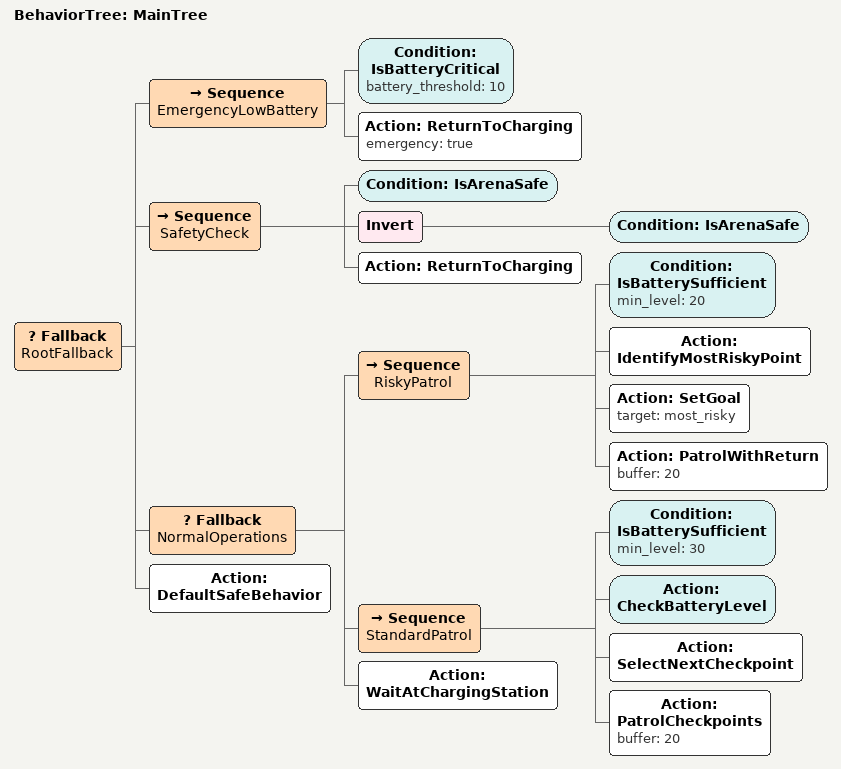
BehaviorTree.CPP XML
<root main_tree_to_execute="MainTree">
  <BehaviorTree ID="MainTree">
    <Fallback name="RootFallback">
      <!-- Emergency Low Battery -->
      <Sequence name="EmergencyLowBattery">
        <Condition ID="IsBatteryCritical" battery_threshold="10"/>
        <Action ID="ReturnToCharging" emergency="true"/>
      </Sequence>

      <!-- Safety Check -->
      <Sequence name="SafetyCheck">
        <Condition ID="IsArenaSafe"/>
        <Invert>
          <Condition ID="IsArenaSafe"/>
        </Invert>
        <Action ID="ReturnToCharging"/>
      </Sequence>

      <!-- Normal Operations -->
      <Fallback name="NormalOperations">
        <!-- Risky Point Patrol -->
        <Sequence name="RiskyPatrol">
          <Condition ID="IsBatterySufficient" min_level="20"/>
          <Action ID="IdentifyMostRiskyPoint"/>
          <Action ID="SetGoal" target="most_risky"/>
          <Action ID="PatrolWithReturn" buffer="20"/>
        </Sequence>

        <!-- Standard Checkpoint Patrol -->
        <Sequence name="StandardPatrol">
          <Condition ID="IsBatterySufficient" min_level="30"/>
          <Action ID="CheckBatteryLevel"/>
          <Action ID="SelectNextCheckpoint"/>
          <Action ID="PatrolCheckpoints" buffer="20"/>
        </Sequence>

        <!-- Idle at Station -->
        <Action ID="WaitAtChargingStation"/>
      </Fallback>

      <!-- Fallback Safe Behavior -->
      <Action ID="DefaultSafeBehavior"/>
    </Fallback>
  </BehaviorTree>

  <!-- Nodes Definitions (partial example) -->
</root>
